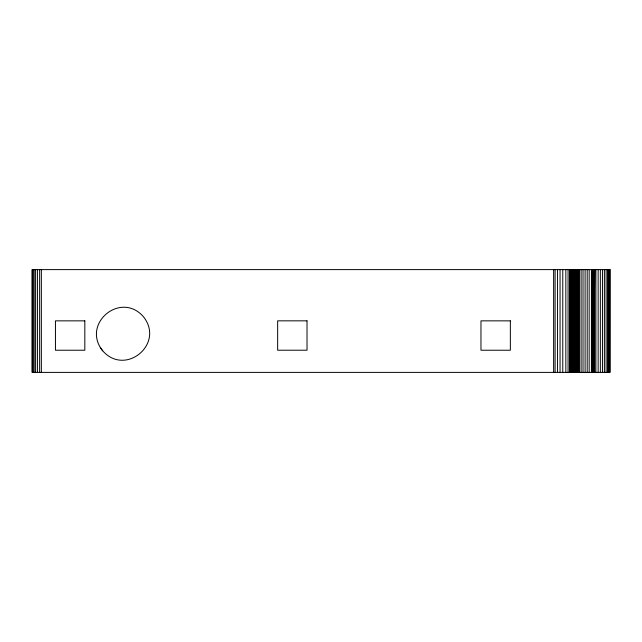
<?xml version="1.0" encoding="UTF-8"?>
<svg xmlns="http://www.w3.org/2000/svg" width="642" height="642" viewBox="0 0 642 642"><rect width="100%" height="100%" fill="white"/><g stroke="black" fill="none" stroke-linecap="round" stroke-linejoin="round"><path stroke-width="0.96" d="M600.35 372.392L600.35 269.608M102.704 350.821C125.495 376.838 165.058 343.639 143.399 316.675C120.608 290.657 81.028 323.865 102.704 350.821L100.312 347.619M609.844 269.608L609.796 372.392M609.611 269.608L609.611 372.392M609.202 269.608L609.202 372.392M608.592 269.608L608.592 372.392M607.525 269.608L607.525 372.392M606.104 269.608L606.104 372.392M604.395 269.608L604.395 372.392M602.461 269.608L602.461 372.392M598.143 269.608L598.143 372.392M595.896 269.608L595.896 372.392M594.709 372.392L594.709 269.608L593.786 372.392L593.794 269.608L593.072 372.392L593.072 269.608M592.478 269.608L592.478 372.392M591.964 269.608L591.964 372.392M591.434 269.608L591.434 372.392M589.163 269.608L589.163 372.392M587.197 269.608L587.197 372.392M585.103 269.608L585.103 372.392M583.024 269.608L583.024 372.392M581.106 269.608L581.106 372.392M579.501 269.608L579.501 372.392M578.362 269.608L578.362 372.392M577.752 269.608L577.752 372.392M577.014 269.608L577.014 372.392M576.163 269.608L576.163 372.392M575.232 269.608L575.232 372.392M574.261 269.608L574.261 372.392M573.306 269.608L573.306 372.392M572.383 269.608L572.383 372.392M571.38 269.608L571.38 372.392M570.561 269.608L570.561 372.392M570.457 269.608L570.457 372.392M570.313 269.608L570.313 372.392M569.534 269.608L569.534 372.392M568.066 269.608L568.066 372.392M565.835 269.608L565.835 372.392M562.777 269.608L562.777 372.392M560.049 269.608L560.049 372.392M557.537 269.608L557.537 372.392M555.105 269.608L555.105 372.392M553.637 269.608L553.637 372.392M41.353 269.608L41.353 372.392M39.635 269.608L39.635 372.392M37.429 269.608L37.429 372.392M35.599 269.608L35.599 372.392M34.146 269.608L34.146 372.392M33.071 269.608L33.071 372.392M32.357 269.608L32.357 372.392M609.9 269.608L32.1 269.608L32.1 372.392L609.9 372.392L609.9 269.608M84.824 320.856L55.445 320.856L55.445 350.227L84.824 350.227L84.824 320.856M307.02 320.839L277.649 320.839L277.649 350.211L307.02 350.211L307.02 320.839M510.35 320.856L480.97 320.856L480.97 350.227L510.35 350.227L510.35 320.856"/></g></svg>
